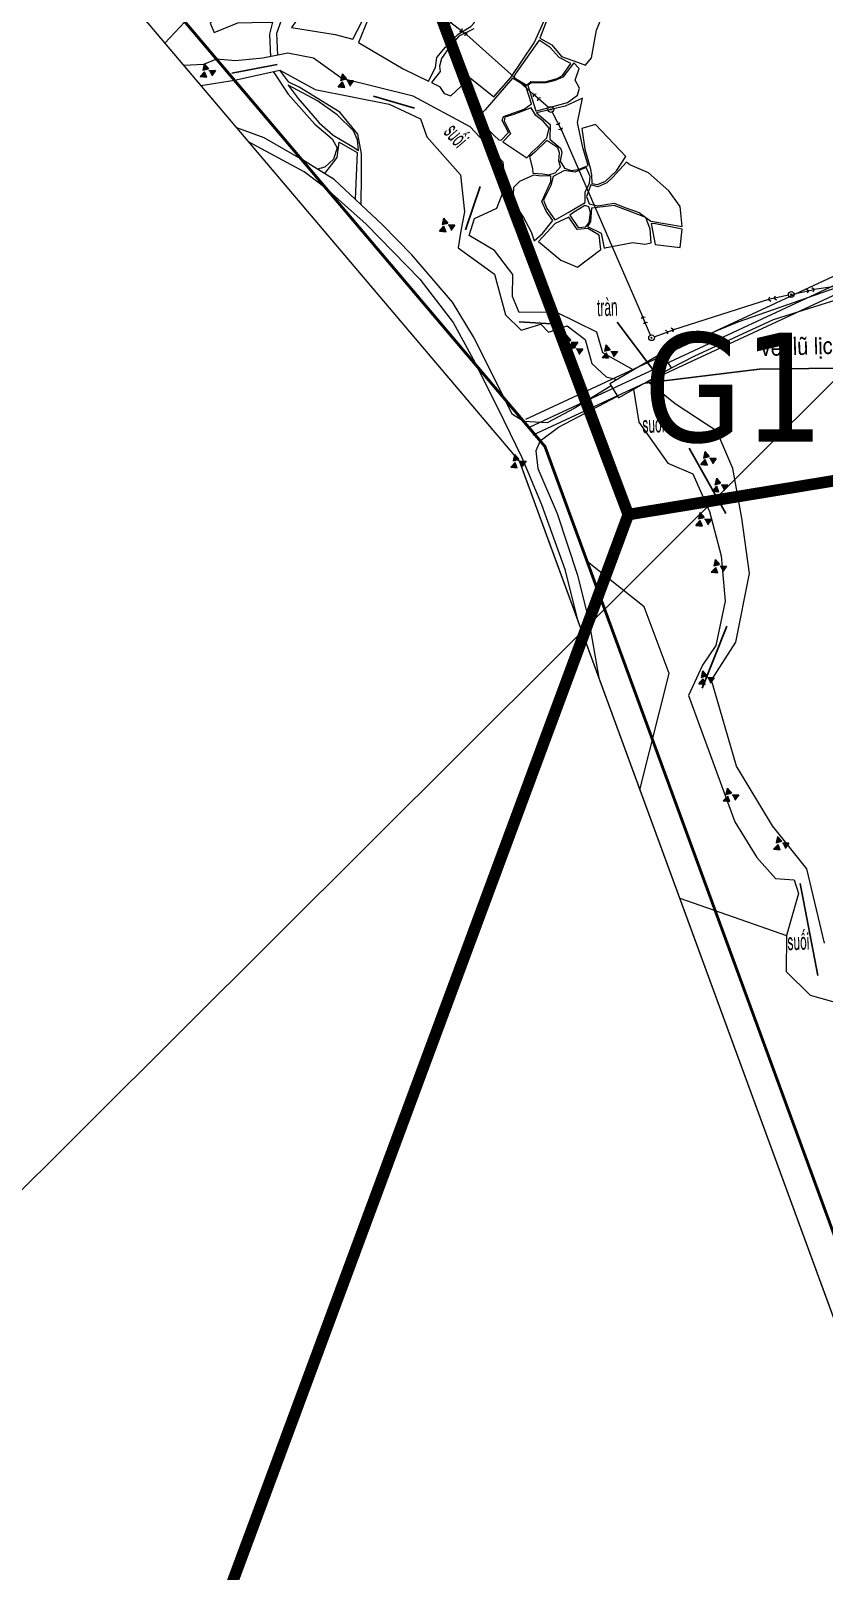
# Model space of a CAD drawing. Header units: metres. Extents: x 0 to 551036, y 0 to 1845929.
# Drawn here: x 547074 to 547348, y 1841546 to 1842076 of the extents above; entities that cross this region are included whole.
import ezdxf
from ezdxf.enums import TextEntityAlignment as Align

# ---------------------------------------------------------------- set-up
doc = ezdxf.new("R2010")
doc.units = ezdxf.units.M
doc.header["$MEASUREMENT"] = 0
for name, pattern in [('02 Xref Nha dieu hanh$0$ACAD_ISO10W100', [18, 12, -3, 0, -3]), ('BD HH1 KEM TMB$0$DASHDOT2', [0.5, 0.25, -0.125, 0, -0.125]), ('DASHED', [0.75, 0.5, -0.25]), ('PHANTOM2', [1.25, 0.625, -0.125, 0.125, -0.125, 0.125, -0.125])]:
    doc.linetypes.add(name, pattern=pattern)
doc.layers.get('Defpoints').update_dxf_attribs({"lineweight": 0})
for name, color, linetype, lineweight in [('_0', 7, 'Continuous', 0), ('BD HH1 KEM TMB$0$ao_ho_song_suoi', 7, 'Continuous', 0), ('BD HH1 KEM TMB$0$caucong', 7, 'Continuous', 0), ('BD HH1 KEM TMB$0$CENTER', 7, 'Continuous', 0), ('BD HH1 KEM TMB$0$DE', 7, 'Continuous', 0), ('BD HH1 KEM TMB$0$Duong BT', 7, 'Continuous', 0), ('BD HH1 KEM TMB$0$duongdapcao', 7, 'Continuous', 0), ('BD HH1 KEM TMB$0$duongdat', 7, 'Continuous', 0), ('BD HH1 KEM TMB$0$duongdaydien', 7, 'Continuous', 0), ('BD HH1 KEM TMB$0$ghichuthuyetminh', 7, 'Continuous', 0), ('BD HH1 KEM TMB$0$Line7', 7, 'Continuous', 0), ('BD HH1 KEM TMB$0$nha', 7, 'Continuous', 0), ('BD HH1 KEM TMB$0$Ranh', 7, 'Continuous', 0), ('BD HH1 KEM TMB$0$ranhgioithucvat', 7, 'Continuous', 0), ('DZ 220kV PA1', 7, 'Continuous', 0), ('HH1', 7, 'Continuous', 0), ('Level 10', 7, 'Continuous', 0), ('Level 15', 7, 'Continuous', 0), ('Level 37', 7, 'Continuous', 0), ('Q-CORRIDO', 7, 'Continuous', 0), ('Ranh', 7, 'Continuous', 0)]:
    doc.layers.add(name, color=color, linetype=linetype, lineweight=lineweight)
doc.styles.add('BD HH1 KEM TMB$0$chamnha_0', font='')
doc.styles.add('BD HH1 KEM TMB$0$ghichuduongdien', font='', dxfattribs={"height": 6})
doc.styles.add('BD HH1 KEM TMB$0$Standard', font='txt.shx')
doc.styles.add('PECC5_TEXT', font='tahoma.ttf')
doc.styles.get("Standard").update_dxf_attribs({"font": '', "height": 4})
doc.styles.add('SXHZ', font='simplex.shx', dxfattribs={"width": 0.6, "bigfont": 'bigfont.shx'})
doc.styles.get('BD HH1 KEM TMB$0$chamnha_0').set_extended_font_data('.VnArial')
doc.styles.get('BD HH1 KEM TMB$0$ghichuduongdien').set_extended_font_data('.VnArial Narrow')
doc.styles.get('Standard').set_extended_font_data('.VnArial')
doc.linetypes.add('FENCELINE1', pattern='A,6.35,-2.54,[133,ltypeshp.shx,S=2.54,R=0,X=-2.54,Y=0],-2.54,25.4', length=36.83)
doc.dimstyles.new('ISO-25-Linear', dxfattribs={"dimscale": 300, "dimtxt": 2.5, "dimasz": 2.5, "dimexe": 1.5, "dimexo": 1.5, "dimgap": 1.5, "dimtad": 1, "dimdec": 0, "dimdsep": 46, "dimtxsty": 'SXHZ', "dimcen": 3, "dimclrt": 1, "dimaunit": 1, "dimadec": 0, "dimazin": 0, "dimtp": 0.06, "dimtfac": 0.5, "dimtdec": 0, "dimtmove": 2, "dimatfit": 3, "dimfxl": 1, "dimtolj": 1, "dimarcsym": 0})
doc.dimstyles.get("Standard").update_dxf_attribs({"dimtxt": 0.18, "dimasz": 0.18, "dimexe": 0.18, "dimexo": 0.0625, "dimgap": 0.09, "dimtad": 0, "dimtih": 1, "dimtoh": 1, "dimdec": 4, "dimzin": 0, "dimdsep": 46, "dimtxsty": 'Standard', "dimcen": 0.09, "dimadec": 0, "dimazin": 0, "dimtfac": 1, "dimtdec": 4, "dimtofl": 0, "dimtmove": 0, "dimatfit": 3, "dimfxl": 1, "dimtolj": 1, "dimtzin": 0, "dimarcsym": 0})

# ---------------------------------------------------------------- blocks, each defined once
blk = doc.blocks.new('BD HH1 KEM TMB$0$caothed')
blk.add_hatch(color=256).paths.add_polyline_path([(-1.8, 0, 1), (1.8, 0, 1)])
for p, q in [((10, 0), (80, 0)), ((60, 0), (53.9, 7.3)), ((60, 0), (53.9, -7.3)), ((80, 0), (73.9, 7.3)), ((80, 0), (73.9, -7.3))]:
    blk.add_line(p, q)
for radius in [10, 1.81]:
    blk.add_circle((0, 0), radius)
blk = doc.blocks.new('BD HH1 KEM TMB$0$caothe')
blk.add_hatch(color=256).paths.add_polyline_path([(1.8, 0, 1), (-1.8, 0, 1)])
for p, q in [((-80, 0), (-73.9, 7.3)), ((-10, 0), (-80, 0)), ((-80, 0), (-73.9, -7.3)), ((-60, 0), (-53.9, 7.3)), ((-60, 0), (-53.9, -7.3)), ((10, 0), (80, 0)), ((60, 0), (53.9, 7.3)), ((60, 0), (53.9, -7.3)), ((80, 0), (73.9, 7.3)), ((80, 0), (73.9, -7.3))]:
    blk.add_line(p, q)
for radius in [10, 1.81]:
    blk.add_circle((0, 0), radius)
blk = doc.blocks.new('BD HH1 KEM TMB$0$DA1')
at = {"layer": 'Level 10'}
for points in [[(42581.6, 97264), (42583.8, 97274.2), (42590.7, 97266.3)], [(42588, 97252.8), (42577.6, 97253.8), (42584.7, 97261.5)]]:
    blk.add_hatch(color=7, dxfattribs=at).paths.add_polyline_path(points)
at = {"layer": 'Level 10', "extrusion": (0, 0, -1)}
blk.add_hatch(color=7, dxfattribs=at).paths.add_polyline_path([(-42595.9, 97254.9), (-42602.1, 97263.3), (-42591.6, 97263.2)])
at = {"layer": 'Level 10', "color": 7}
for p, q in [((42583.8, 97274.2, 1062767.1), (42581.6, 97264, 1062767.1)), ((42583.8, 97274.2, 1062767.1), (42590.7, 97266.3, 1062767.1)), ((42577.6, 97253.8, 1062767.1), (42584.7, 97261.5, 1062767.1)), ((42577.6, 97253.8, 1062767.1), (42588, 97252.8, 1062767.1)), ((42581.6, 97264, 1062767.1), (42590.7, 97266.3, 1062767.1)), ((42588, 97252.8, 1062767.1), (42584.7, 97261.5, 1062767.1)), ((42602.1, 97263.3, 1062767.1), (42591.6, 97263.2, 1062767.1)), ((42602.1, 97263.3, 1062767.1), (42595.9, 97254.9, 1062767.1))]:
    blk.add_line(p, q, dxfattribs=at)
blk = doc.blocks.new('*D82')
at = {"transparency": 16777216}
for p, q in [((189654, 1447290), (189654, 1426405)), ((335654, 1447290), (335654, 1426405)), ((192654, 1426417), (332654, 1426417))]:
    blk.add_line(p, q, dxfattribs=at)
blk.add_solid([(192654, 1425917), (189654, 1426417), (192654, 1426917)], dxfattribs=at)
at = {"transparency": 16777216, "extrusion": (0, 0, -1)}
blk.add_solid([(-332654, 1426917), (-335654, 1426417), (-332654, 1425917)], dxfattribs=at)
at = {"layer": 'Defpoints', "transparency": 16777216}
for p in [(189654, 1447296), (335654, 1447296), (262654, 1426417), (335654, 1426417)]:
    blk.add_point(p, dxfattribs=at)
at = {"linetype": 'Continuous', "transparency": 16777216}
blk.add_text('146000', height=4000, dxfattribs=at).set_placement((252987, 1430417), align=Align.MIDDLE_LEFT)
blk = doc.blocks.new('*D218')
at = {"layer": 'Defpoints', "color": 0, "lineweight": 0, "transparency": 16777216}
for p in [(547332.95, 1842714.84), (547334.52, 1842712.21), (0, 0)]:
    blk.add_point(p, dxfattribs=at)
at = {"layer": 'Level 37', "color": 5, "transparency": 16777216}
for p, q in [((547332.95, 1842714.78), (547332.95, 1842712.93)), ((547332.95, 1842712.93), (547334.52, 1842712.57)), ((547334.52, 1842712.57), (547334.52, 1842712.21))]:
    blk.add_line(p, q, dxfattribs=at)
at = {"layer": 'Level 37', "color": 0, "transparency": 16777216, "insert": (547334.52, 1842711.22), "char_height": 0.18, "attachment_point": 5, "rotation": 270, "style": 'BD HH1 KEM TMB$0$chamnha_0'}
blk.add_mtext('\\A1;\\Ftxt;547332.9453', dxfattribs=at)
blk = doc.blocks.new('svg')
dim = blk.add_linear_dim(base=(335653.8, 1426417.3, 25493260), p1=(189653.8, 1447296.3, 25493260), p2=(335653.8, 1447296.3, 25493260), text='\\H4000;<>', dimstyle='ISO-25-Linear', override={"dimscale": 1, "dimtxt": 4000, "dimasz": 3000, "dimexe": 12.5, "dimexo": 6.25, "dimgap": 2000, "dimdsep": 44, "dimtxsty": 'Standard', "dimcen": 25, "dimclrt": 0, "dimtmove": 0, "dimtolj": 0})
dim.commit()
dim.dimension.update_dxf_attribs({"geometry": '*D82', "text_midpoint": (262653.8, 1426417.3, 25493260)})
blk = doc.blocks.new('Substation')
at = {"linetype": '02 Xref Nha dieu hanh$0$ACAD_ISO10W100', "xscale": 0.001, "yscale": -0.001, "zscale": 0.001, "rotation": 180}
blk.add_blockref('svg', (3139267.888, 2122243.087, -12746.63), dxfattribs=at)

msp = doc.modelspace()

# ---------------------------------------------------------------- linework, layer by layer
at = {"layer": 'BD HH1 KEM TMB$0$ao_ho_song_suoi', "flags": 128}
for points in [[(547281.711, 1841959.54456), (547271.23816, 1841965.45296), (547269.22508, 1841972.59909), (547255.14548, 1841979.41185), (547242.40793, 1841979.29893), (547240.17916, 1841984.88571), (547240.287, 1841992.36522), (547233.92422, 1842000.62978), (547225.18887, 1842005.82403), (547227.11808, 1842011.69042), (547234.71507, 1842015.2124), (547237.71073, 1842022.93925), (547236.97979, 1842031.15005), (547225.52439, 1842043.32374), (547205.89682, 1842053.80366), (547181.39232, 1842059.90663), (547171.56656, 1842066.86994), (547162.75932, 1842068.64438), (547154.17974, 1842066.86994), (547144.74941, 1842066.02037), (547138.26347, 1842066.52729)], [(547138.26347, 1842066.52729), (547133.73997, 1842064.7549), (547126.99985, 1842064.34768)], [(547144.37245, 1842059.32421), (547159.97934, 1842062.77799), (547172.17767, 1842056.13731), (547197.68871, 1842051.03984), (547208.52102, 1842046.06605), (547210.6779, 1842039.80713), (547222.26511, 1842026.75698), (547223.6551, 1842013.9918), (547222.42088, 1842007.4264), (547221.49822, 1842001.63529), (547234.0081, 1841992.48351), (547237.79461, 1841978.5085), (547243.12689, 1841973.2551), (547249.93303, 1841975.3414), (547252.55723, 1841972.56145), (547258.96794, 1841974.79832), (547265.23486, 1841970.088), (547267.47561, 1841961.73203), (547272.42444, 1841957.17765), (547276.05789, 1841956.22992)], [(547132.8345, 1842057.46807), (547144.37245, 1842059.32421)], [(547281.8945, 1841952.91547), (547283.65218, 1841941.51961), (547293.60975, 1841927.40479), (547302.23726, 1841923.80215), (547308.02487, 1841910.80577), (547312.03906, 1841895.56714), (547313.38111, 1841879.91448), (547310.19373, 1841864.62208), (547305.59239, 1841857.92225), (547300.81132, 1841847.45846), (547316.79025, 1841803.94898), (547324.27333, 1841791.63907), (547330.73198, 1841784.43916), (547337.17864, 1841783.93372), (547338.68845, 1841779.29868), (547334.49452, 1841764.81285), (547334.42263, 1841752.40794), (547342.63074, 1841744.28856), (547361.81495, 1841738.84696)], [(547347.61552, 1841762.13506), (547341.51635, 1841787.81059), (547329.66552, 1841802.58141), (547317.35935, 1841823.12183), (547308.75581, 1841852.74413), (547317.1197, 1841865.76202), (547321.78094, 1841889.48029), (547319.15674, 1841908.46674), (547316.04126, 1841925.668), (547310.55321, 1841938.44392), (547296.20999, 1841947.88069), (547286.65272, 1841955.59639)]]:
    msp.add_lwpolyline(points, dxfattribs=at)
at = {"layer": 'BD HH1 KEM TMB$0$caucong', "flags": 128}
msp.add_lwpolyline([(547276.64233, 1841949.95624), (547294.92186, 1841960.25547), (547291.66857, 1841965.38306), (547273.65317, 1841954.81993), (547276.64233, 1841949.95624)], close=True, dxfattribs=at)
at = {"layer": 'BD HH1 KEM TMB$0$CENTER', "color": 6, "true_color": 0xff00ff, "flags": 128}
msp.add_lwpolyline([(547280.67638, 1841909.38971), (547280.67124, 1841909.40887), (547280.65722, 1841909.4229), (547280.63806, 1841909.42803), (547280.6189, 1841909.4229), (547280.60487, 1841909.40887), (547280.59974, 1841909.38971), (547280.60487, 1841909.37055), (547280.6189, 1841909.35653), (547280.63806, 1841909.35139), (547280.65722, 1841909.35653), (547280.67124, 1841909.37055), (547280.67638, 1841909.38971)], dxfattribs=at)
at = {"layer": 'BD HH1 KEM TMB$0$DE'}
msp.add_point((547280.63806, 1841909.38971), dxfattribs=at)
at = {"layer": 'BD HH1 KEM TMB$0$Duong BT', "flags": 128}
for points in [[(547145.08258, 1842043.02641), (547154.5688, 1842039.61488), (547167.30764, 1842032.28143)], [(547175.96353, 1842022.0753), (547168.40939, 1842027.77611), (547149.22419, 1842038.14306)], [(547226.77058, 1841971.0021), (547219.54505, 1841982.87468), (547205.51338, 1841999.22098), (547195.41201, 1842009.57723), (547178.75614, 1842025.18687), (547167.30764, 1842032.28143)], [(547175.96353, 1842022.0753), (547189.75621, 1842009.80306), (547208.23344, 1841990.80586), (547219.73677, 1841975.94363), (547227.93681, 1841960.79382)], [(547404.92091, 1841992.68381), (547402.26834, 1841992.30069), (547377.20066, 1841991.81138), (547358.92713, 1841990.32193), (547317.80271, 1841976.03504), (547293.82544, 1841966.08746), (547291.94926, 1841964.94066)], [(547294.92186, 1841960.25547), (547302.71656, 1841964.33991), (547330.10888, 1841976.86849), (547358.56765, 1841985.8966), (547372.73113, 1841988.07969), (547399.69207, 1841988.569), (547405.25106, 1841989.00889)], [(547244.06741, 1841941.7743), (547240.18883, 1841944.15464), (547226.77058, 1841971.0021)], [(547262.62275, 1841873.42055), (547258.41118, 1841890.52362), (547250.26378, 1841913.115), (547243.49036, 1841929.32489), (547237.30282, 1841942.00275), (547227.93681, 1841960.79382)], [(547274.12787, 1841954.04754), (547261.36447, 1841946.24606), (547252.07792, 1841941.32066), (547244.06741, 1841941.7743)], [(547249.66487, 1841935.17436), (547256.00823, 1841939.8097), (547276.31815, 1841950.48371)], [(547249.66487, 1841935.17436), (547248.17026, 1841931.73122), (547248.87628, 1841925.60427), (547255.60175, 1841910.11982), (547262.51142, 1841888.87293), (547266.43476, 1841873.16832), (547269.93604, 1841853.4852)]]:
    msp.add_lwpolyline(points, dxfattribs=at)
at = {"layer": 'BD HH1 KEM TMB$0$duongdapcao', "flags": 128}
for points in [[(547175.68859, 1842098.80169), (547161.18959, 1842108.24115), (547150.81262, 1842114.10753), (547147.12197, 1842107.4776), (547145.48035, 1842099.89593), (547142.41279, 1842092.21747), (547141.9215, 1842086.73285), (547136.05001, 1842078.99524), (547137.41603, 1842075.79589), (547145.50431, 1842079.03288), (547155.22223, 1842079.2641), (547157.50179, 1842079.34368)], [(547185.2028, 1842073.4945), (547191.48171, 1842085.64131), (547202.50574, 1842099.2453), (547211.32496, 1842108.91328), (547215.84241, 1842112.82779), (547214.94193, 1842114.13268)], [(547179.96043, 1842099.90521), (547164.08829, 1842077.47534), (547179.1276, 1842075.08074), (547185.2028, 1842073.4945)], [(547265.30676, 1842064.46102), (547267.36777, 1842066.98286), (547269.1412, 1842076.51641), (547272.36453, 1842084.36156), (547264.93529, 1842087.49102), (547263.29367, 1842090.15267), (547261.66403, 1842093.19072), (547257.31433, 1842093.00252), (547254.60626, 1842091.73891), (547252.41343, 1842085.76498), (547252.3655, 1842080.9525), (547249.56157, 1842073.76658), (547253.71954, 1842071.51574), (547257.03873, 1842067.49906), (547262.59868, 1842065.48804), (547265.30676, 1842064.46102)], [(547120.46353, 1842072.05463), (547127.28416, 1842079.47294)], [(547226.81851, 1842076.97884), (547221.70193, 1842074.54303), (547218.55049, 1842070.97803), (547215.75854, 1842066.81617), (547215.03958, 1842064.19754), (547215.27923, 1842062.29405), (547212.29555, 1842058.56774), (547215.05156, 1842057.11056), (547216.66922, 1842054.69087), (547218.88601, 1842053.90044), (547225.59628, 1842060.11096), (547233.74448, 1842053.55631), (547233.74448, 1842053.55631), (547239.63994, 1842060.22926), (547247.6084, 1842072.17174), (547251.68249, 1842081.01165)], [(547269.38085, 1842023.3748), (547272.13686, 1842024.55238), (547276.01924, 1842028.16039), (547279.19464, 1842033.08579), (547268.78172, 1842044.04964), (547264.00065, 1842042.71613), (547265.12702, 1842035.58075), (547266.96036, 1842029.11213), (547267.3438, 1842026.74085), (547267.47561, 1842023.7727), (547269.38085, 1842023.3748)], [(547252.04197, 1842038.58116), (547247.82408, 1842034.56986), (547245.96677, 1842032.90297), (547247.03323, 1842028.91856), (547247.15306, 1842027.36996), (547250.61604, 1842027.03658), (547252.65309, 1842026.79462), (547254.86988, 1842027.46137), (547256.66727, 1842029.49928), (547256.15202, 1842031.53182), (547256.36771, 1842034.29563), (547255.72064, 1842036.03243), (547252.04197, 1842038.58116)], [(547247.68029, 1842003.99045), (547250.53216, 1842006.55531), (547254.00713, 1842011.05055), (547251.76637, 1842014.18), (547250.20863, 1842017.5353), (547253.33296, 1842024.48384), (547253.40799, 1842026.43435), (547250.02889, 1842026.27304), (547247.39271, 1842026.62255), (547242.61163, 1842024.4072), (547240.49071, 1842022.35315), (547240.26304, 1842017.58907), (547243.94171, 1842011.99153), (547246.56591, 1842007.14679), (547247.68029, 1842003.99045)], [(547298.59453, 1842007.98024), (547289.42781, 1842009.89447), (547287.92998, 1842009.99664), (547289.35592, 1842002.78061), (547297.9235, 1842001.72132), (547298.59453, 1842007.98024)]]:
    msp.add_lwpolyline(points, dxfattribs=at)
for points in [[(547187.16796, 1842072.30617), (547202.49375, 1842063.21891), (547211.26505, 1842059.00329), (547213.66157, 1842063.67596), (547214.11691, 1842067.11191), (547217.11257, 1842070.67154), (547221.40236, 1842075.17215), (547225.81197, 1842077.76927), (547226.95032, 1842079.04364), (547229.17909, 1842085.5499), (547229.17909, 1842091.7873), (547227.68126, 1842096.88477), (547220.94702, 1842107.31629), (547217.98731, 1842112.49979), (547214.84786, 1842109.95643), (547206.73561, 1842101.71876), (547198.27586, 1842092.80357), (547191.20611, 1842082.44733), (547187.16796, 1842072.30617)], [(547240.61053, 1842060.30454), (547245.13997, 1842057.56761), (547246.49401, 1842058.86348), (547251.43086, 1842058.75056), (547255.52892, 1842059.94965), (547257.37425, 1842060.99818), (547260.22612, 1842065.09013), (547256.24788, 1842067.19257), (547253.14438, 1842070.63927), (547249.29795, 1842073.1181), (547241.04191, 1842061.35844), (547240.61053, 1842060.30454)], [(547248.57899, 1842048.79222), (547259.07578, 1842051.62056), (547262.55075, 1842054.13703), (547263.19781, 1842056.55672), (547261.75989, 1842059.38506), (547263.08997, 1842063.40173), (547261.31654, 1842065.34286), (547257.542, 1842060.3368), (547254.5104, 1842059.07856), (547251.8143, 1842058.39568), (547246.60185, 1842058.42794), (547245.47549, 1842057.4762), (547248.17158, 1842048.79222), (547248.57899, 1842048.79222)], [(547236.20092, 1842038.65106), (547238.78917, 1842041.29121), (547236.65626, 1842045.39391), (547237.02772, 1842046.79195), (547244.22929, 1842049.40521), (547246.72168, 1842051.13663), (547244.80446, 1842057.30413), (547240.21511, 1842059.98191), (547230.70089, 1842049.13636), (547229.41875, 1842047.58776), (547230.24555, 1842043.93673), (547233.82836, 1842040.24805), (547235.49395, 1842038.82313), (547236.20092, 1842038.65106)], [(547257.13459, 1842034.58062), (547256.60736, 1842031.44041), (547258.05726, 1842029.06912), (547260.39387, 1842028.19266), (547262.77842, 1842028.53141), (547266.16951, 1842029.99397), (547264.37211, 1842036.11308), (547262.56273, 1842044.75404), (547264.25228, 1842053.16378), (547258.30889, 1842050.43223), (547248.42322, 1842048.13622), (547253.19231, 1842044.10342), (547252.97662, 1842038.98982), (547256.7152, 1842035.91413), (547257.13459, 1842034.58062)], [(547245.11601, 1842032.54271), (547246.78159, 1842034.57524), (547248.9145, 1842036.39807), (547252.01801, 1842039.46838), (547252.80886, 1842042.8398), (547250.7119, 1842045.21109), (547248.1596, 1842047.12533), (547246.6378, 1842049.83), (547240.64648, 1842047.55012), (547237.50703, 1842046.57687), (547237.30332, 1842045.36165), (547239.42425, 1842040.80727), (547236.81204, 1842038.1026), (547245.11601, 1842032.54271)], [(547279.41032, 1842031.15542), (547274.76106, 1842025.88051), (547272.68806, 1842024.00392), (547269.51266, 1842022.63276), (547267.10415, 1842023.31565), (547265.63029, 1842019.28822), (547266.60088, 1842016.69647), (547269.38085, 1842016.04585), (547275.19243, 1842016.94919), (547278.81119, 1842015.43824), (547283.74804, 1842013.72295), (547286.06069, 1842011.99691), (547287.81016, 1842010.75481), (547298.55858, 1842008.94811), (547297.86359, 1842015.84689), (547294.01716, 1842021.25085), (547286.97137, 1842027.39147), (547280.58462, 1842030.13916), (547279.41032, 1842031.15542)], [(547255.31323, 1842011.49147), (547259.32742, 1842013.72295), (547265.15098, 1842017.23418), (547265.21089, 1842020.82606), (547266.70873, 1842023.90175), (547266.91243, 1842026.13324), (547265.4865, 1842029.27882), (547261.60412, 1842027.69259), (547258.09321, 1842028.21954), (547254.11497, 1842026.21389), (547253.40799, 1842023.00916), (547250.81974, 1842017.99772), (547251.93413, 1842015.19627), (547254.72608, 1842011.29789), (547255.31323, 1842011.49147)], [(547265.09107, 1842016.22867), (547260.80128, 1842013.51862), (547259.9625, 1842012.85724), (547262.80238, 1842008.56634), (547265.4146, 1842008.82444), (547266.517, 1842010.37841), (547267.00829, 1842013.7337), (547266.49304, 1842015.69096), (547265.09107, 1842016.22867)], [(547272.56824, 1842001.72132), (547281.59116, 1842003.49576), (547285.68923, 1842002.81287), (547287.89403, 1842003.26992), (547287.52257, 1842007.99099), (547286.06069, 1842011.99691), (547279.73386, 1842014.40046), (547275.20442, 1842016.22867), (547267.39174, 1842015.23391), (547267.00829, 1842010.62576), (547265.97778, 1842008.91047), (547270.67498, 1842006.61984), (547271.68152, 1842001.4686), (547272.56824, 1842001.72132)], [(547262.59868, 1841994.89244), (547270.5911, 1842001.06532), (547269.97999, 1842005.95846), (547266.10959, 1842008.24909), (547262.38299, 1842007.87807), (547259.51914, 1842012.10983), (547254.82195, 1842009.96438), (547249.13019, 1842003.813), (547256.85899, 1841997.33901), (547262.59868, 1841994.89244)]]:
    msp.add_lwpolyline(points, close=True, dxfattribs=at)
at = {"layer": 'BD HH1 KEM TMB$0$duongdat', "flags": 128}
for points in [[(547227.40566, 1842165.59839), (547228.81961, 1842159.4739), (547228.89151, 1842149.96724), (547226.35119, 1842144.02019), (547221.18667, 1842133.06172), (547217.72369, 1842120.23202), (547215.11147, 1842116.36053), (547208.65283, 1842111.97284), (547189.22897, 1842105.2031), (547179.05571, 1842101.15954), (547172.32146, 1842096.44385), (547164.05344, 1842088.65247), (547158.08609, 1842081.64076), (547156.43248, 1842075.13988), (547156.85235, 1842067.42269)], [(547159.36562, 1842067.94249), (547159.0447, 1842075.49477), (547162.20811, 1842084.43147), (547175.94022, 1842097.94405), (547186.53288, 1842103.11142), (547199.86955, 1842107.0098), (547208.79662, 1842109.89191), (547217.508, 1842115.90348), (547221.07883, 1842122.56567), (547224.1344, 1842134.45976), (547230.17365, 1842147.66047), (547231.55166, 1842153.10207), (547230.22158, 1842163.4852), (547229.91003, 1842166.00167)], [(547188.06779, 1842016.46013), (547188.11458, 1842026.34294), (547188.11458, 1842033.98376), (547186.94028, 1842040.74812), (547180.69733, 1842048.3298), (547166.7016, 1842056.97075), (547163.16673, 1842058.69679), (547159.97934, 1842062.77799)], [(547157.75747, 1842062.28629), (547162.92707, 1842054.52418), (547172.10578, 1842044.16256), (547178.04917, 1842039.16189), (547179.81061, 1842035.98941), (547178.51649, 1842032.16631), (547175.52083, 1842029.34873), (547173.03189, 1842028.73415)], [(547173.62757, 1842044.6465), (547178.33675, 1842040.40399), (547184.84046, 1842036.5639), (547187.12002, 1842035.08606), (547186.78451, 1842038.83926), (547185.43047, 1842041.91495), (547179.76268, 1842047.44258), (547172.98051, 1842052.26581), (547162.85518, 1842057.56223), (547166.30618, 1842053.067), (547173.62757, 1842044.6465)], [(547175.51595, 1842027.19479), (547179.73872, 1842032.65563), (547180.51759, 1842038.01657), (547186.66468, 1842034.38704), (547185.9952, 1842018.40253)]]:
    msp.add_lwpolyline(points, dxfattribs=at)
at = {"layer": 'BD HH1 KEM TMB$0$duongdaydien', "flags": 128}
for points in [[(547247.3209, 1842054.50679), (547224.43332, 1842074.95756)], [(547256.98114, 1842042.12646), (547284.89961, 1841977.98518)], [(547389.43451, 1841993.85286), (547344.01822, 1841987.20841)], [(547328.3739, 1841983.8535), (547295.58007, 1841973.40871)]]:
    msp.add_lwpolyline(points, dxfattribs=at)
at = {"layer": 'BD HH1 KEM TMB$0$Line7', "color": 7, "flags": 128}
for points in [[(547244.75993, 1841942.61824), (547353.67218, 1841993.24214), (547454.85171, 1842006.55876), (547660.77425, 1842067.35435), (547814.77334, 1842095.50202), (547891.79164, 1842137.20629), (547999.58168, 1842168.55117), (548057.17261, 1842197.72398), (548110.3341, 1842221.87445), (548150.01338, 1842240.72661), (548178.72365, 1842245.05815), (548218.79285, 1842229.72757), (548265.29558, 1842214.16635), (548304.51484, 1842209.25956), (548346.56974, 1842211.63666)], [(547246.02445, 1841939.89777), (547354.51963, 1841990.32781), (547455.47598, 1842003.61505), (547661.47064, 1842064.43193), (547815.78218, 1842092.63671), (547892.93771, 1842134.41529), (548000.68788, 1842165.74858), (548058.47143, 1842195.01896), (548111.59832, 1842219.15371), (548150.89986, 1842237.82641), (548178.38974, 1842241.97382), (548217.78038, 1842226.90286), (548264.6268, 1842211.22663), (548304.41244, 1842206.24898), (548346.36613, 1842208.62036)], [(547247.28896, 1841937.17729), (547355.36708, 1841987.41347), (547456.10024, 1842000.67134), (547662.16704, 1842061.50952), (547816.79101, 1842089.7714), (547894.08378, 1842131.62429), (548001.79407, 1842162.94599), (548059.77025, 1842192.31394), (548112.86253, 1842216.43297), (548151.78634, 1842234.9262), (548178.05584, 1842238.8895), (548216.76791, 1842224.07815), (548263.95802, 1842208.28691), (548304.31004, 1842203.23841), (548346.16251, 1842205.60406)]]:
    msp.add_lwpolyline(points, dxfattribs=at)
at = {"layer": 'BD HH1 KEM TMB$0$Ranh', "color": 3, "linetype": 'BD HH1 KEM TMB$0$DASHDOT2', "ltscale": 6, "const_width": 0.5}
msp.add_lwpolyline([(547034.43997, 1842987.82483), (547784.75541, 1842697.43071), (548199.83297, 1842214.79155), (548597.52544, 1841937.88793), (548392.50742, 1841468.26311), (548551.48494, 1841051.14892), (548101.10368, 1840704.91926), (547600.75752, 1840951.69702), (547242.57197, 1841928.07708), (546883.41754, 1842351.55456)], dxfattribs=at)
at = {"layer": 'BD HH1 KEM TMB$0$ranhgioithucvat', "flags": 128}
for points in [[(547284.0679, 1841814.9631), (547294.09895, 1841855.00977), (547285.5684, 1841877.98134), (547265.93721, 1841893.42108)], [(547297.76871, 1841777.61599), (547334.49452, 1841764.81285)]]:
    msp.add_lwpolyline(points, dxfattribs=at)
at = {"layer": 'DZ 220kV PA1', "color": 2, "linetype": 'DASHED', "lineweight": 13, "ltscale": 12.5, "const_width": 4}
msp.add_lwpolyline([(547385.12789, 1841927.03834), (547280.04672, 1841909.74385), (547184.47, 1842163.72), (546733.40922, 1842515.82241), (546043.97203, 1842724.39091), (544738.834, 1843423.118), (544638.64538, 1843711.41469), (543772.65951, 1844159.32141), (543499.2181, 1844471.39657)], dxfattribs=at)
at = {"layer": 'DZ 220kV PA1', "color": 2, "linetype": 'PHANTOM2', "ltscale": 10, "const_width": 4}
msp.add_lwpolyline([(547385.12751, 1841927.03865), (547280.04672, 1841909.74385), (547112.21916, 1841457.27619), (547248.30903, 1841158.53489)], dxfattribs=at)
at = {"layer": 'Q-CORRIDO', "color": 1, "flags": 128}
msp.add_lwpolyline([(547385.90232, 1841990.73143), (546898.03578, 1841504.86207), (545726.21033, 1841504.86207)], dxfattribs=at)
at = {"layer": 'Ranh', "linetype": 'FENCELINE1', "lineweight": 13, "const_width": 1}
msp.add_lwpolyline([(545039.78842, 1844094.35008), (545124.08835, 1843654.25007), (545296.08835, 1843665.35004), (545306.4884, 1843960.65004), (545709.48834, 1843646.54997), (545656.48829, 1843320.54998), (546108.28829, 1843335.54991), (547778.80819, 1842689.00963), (548193.07811, 1842207.30956), (548585.07806, 1841934.3695), (548381.70799, 1841468.51953), (548541.08792, 1841050.34951), (548101.40786, 1840712.89958), (547608.7779, 1840958.86966), (547251.34806, 1841933.18972), (546890.08813, 1842359.14978), (545600.78827, 1843192.74999), (545260.58826, 1843158.05004), (544710.1383, 1843401.59013), (544568.32841, 1844020.54016), (545039.78842, 1844094.35008)], dxfattribs=at)

# ---------------------------------------------------------------- block references
at = {"layer": 'BD HH1 KEM TMB$0$duongdaydien', "xscale": 0.1, "yscale": 0.1, "zscale": 0.1}
for name, p, rotation in [('BD HH1 KEM TMB$0$caothe', (547218.08317, 1842079.82331), 322.5391364990599), ('BD HH1 KEM TMB$0$caothed', (547253.36006, 1842049.26003), 139.0161920555301), ('BD HH1 KEM TMB$0$caothed', (547253.36006, 1842049.26003), 296.9128591954045), ('BD HH1 KEM TMB$0$caothe', (547336.19606, 1841985.53095), 12.10369743156983), ('BD HH1 KEM TMB$0$caothed', (547288.07377, 1841970.64184), 113.3764216393677), ('BD HH1 KEM TMB$0$caothed', (547288.07377, 1841970.64184), 20.2342245515011)]:
    msp.add_blockref(name, p, dxfattribs=dict(at, rotation=rotation))
at = {"layer": 'BD HH1 KEM TMB$0$nha', "xscale": 0.2159999999916181, "yscale": 0.2159999999916181, "zscale": 0.2159999999916181}
for p in [(537935.83901, 1821053.75037), (537983.34975, 1821050.25482), (538018.26338, 1821000.56349), (538060.64529, 1820960.1891), (538062.32491, 1820957.81295), (538074.24071, 1820956.97965), (538042.78127, 1820919.22121), (538108.2783, 1820920.19209), (538112.26782, 1820911.02582), (538106.55531, 1820899.20442), (538111.8562, 1820883.07606), (538107.54741, 1820844.66415), (538116.00931, 1820804.32689), (538133.33682, 1820787.71588)]:
    msp.add_blockref('BD HH1 KEM TMB$0$DA1', p, dxfattribs=at)

# ---------------------------------------------------------------- texts
at = {"layer": 'BD HH1 KEM TMB$0$ghichuthuyetminh', "linetype": 'ByBlock', "style": 'BD HH1 KEM TMB$0$ghichuduongdien', "width": 0.6}
for s, rotation, p in [('suèi', 310.4440789, (547216.19947, 1842041.31015)), ('trµn', 1.8202087, (547269.36342, 1841978.02707)), ('suèi', 1.8202087, (547284.98606, 1841937.84404)), ('suèi', 1.8202087, (547334.9456, 1841759.7482))]:
    msp.add_text(s, height=6, rotation=rotation, dxfattribs=at).set_placement(p)
at = {"layer": 'BD HH1 KEM TMB$0$ghichuthuyetminh', "color": 30, "linetype": 'ByBlock', "style": 'BD HH1 KEM TMB$0$ghichuduongdien'}
msp.add_text('vÕt lò lÞch sö :497.83m', height=6, rotation=1.8202087, dxfattribs=at).set_placement((547325.73107, 1841964.30316))
at = {"layer": 'HH1', "color": 1, "lineweight": 13, "style": 'PECC5_TEXT'}
msp.add_text('G1', height=37.5, dxfattribs=at).set_placement((547285.21737, 1841934.86413))

# ---------------------------------------------------------------- dimensions: what is measured, and where the dimension line sits
at = {"layer": 'Level 37', "color": 5}
dim = msp.add_ordinate_dim(feature_location=(547332.945312, 1842714.841091), offset=(1.5731196499, -2.629533607), dtype=0, origin=(0, 0), text='\\Ftxt;<>', dimstyle='Standard', override={"dimtxsty": 'BD HH1 KEM TMB$0$chamnha_0', "dimse1": 1, "dimclre": 5, "dimlwe": 65535}, dxfattribs=at)
dim.commit()
dim.dimension.update_dxf_attribs({"geometry": '*D218', "text_midpoint": (547334.5184316499, 1842711.221557393)})

# ---------------------------------------------------------------- leaders
at = {"layer": 'Level 15'}
for points in [[(547159.09313, 1842064.68663), (547143.5325, 1842061.78041)], [(547206.37472, 1842049.6688), (547192.29777, 1842053.86887)], [(547223.92575, 1842007.8477), (547229.02291, 1842022.7524)], [(547257.30956, 1841975.1987), (547242.42696, 1841976.06932)], [(547289.18394, 1841958.7905), (547276.17947, 1841976.02135)], [(547313.58838, 1841910.15071), (547300.97645, 1841932.64318)], [(547305.54038, 1841849.98623), (547314.02839, 1841871.35169)], [(547345.29393, 1841751.05041), (547339.22077, 1841782.76918)]]:
    msp.add_leader(points, dimstyle='Standard', override={"dimtxsty": 'BD HH1 KEM TMB$0$Standard'}, dxfattribs=at)
at = {"layer": 'Level 15', "color": 30, "linetype": 'ByBlock'}
msp.add_leader([(547285.75214, 1841955.04214), (547325.16178, 1841959.81878), (547399.95006, 1841960.92105)], dimstyle='Standard', override={"dimtxsty": 'BD HH1 KEM TMB$0$Standard'}, dxfattribs=at)

# ---------------------------------------------------------------- next in the draw order: block references
at = {"layer": '_0', "xscale": 0.1, "yscale": 0.1, "zscale": 0.1, "rotation": 107.0123114188912}
msp.add_blockref('Substation', (842423.72785, 1603911.5666), dxfattribs=at)

doc.saveas('drawing.dxf')
